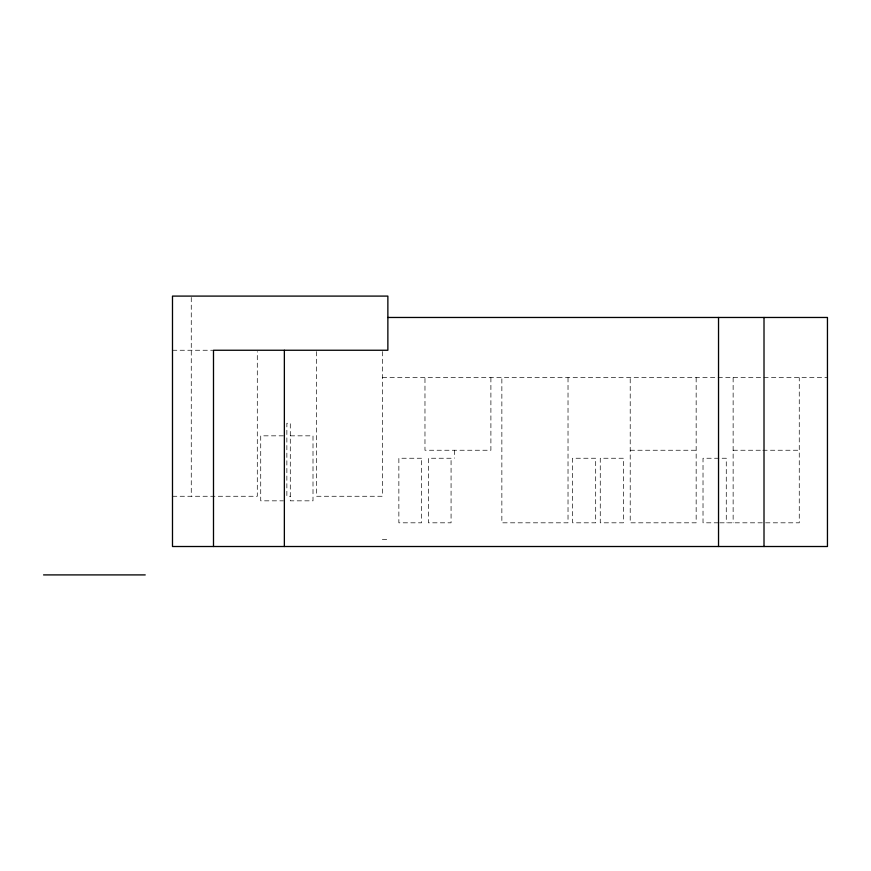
<?xml version="1.0" encoding="UTF-8"?>
<svg xmlns="http://www.w3.org/2000/svg" width="871" height="871" viewBox="0 0 871 871"><rect width="100%" height="100%" fill="white"/><g stroke="black" fill="none" stroke-linecap="round" stroke-linejoin="round"><path stroke-width="0.65" stroke-dasharray="4.36 3.27" d="M172.491 350.251L212.818 350.251M382.347 377.655L827.45 377.655M283.434 435.838L260.723 435.838L260.723 500.836L283.434 500.836M290.293 435.838L313.005 435.838L313.005 500.836L290.293 500.836L290.293 423.262L286.864 423.262L286.864 496.263L290.293 496.263M630.212 450.242L696.158 450.242M733.132 450.242L761.472 450.242M762.822 450.242L799.262 450.242M172.491 496.263L257.293 496.263L257.293 351.612M718.521 522.818L703.017 522.818L703.017 458.244L726.272 458.244L726.272 522.818M719.816 522.818L799.262 522.818L799.262 377.655M382.347 539.421L387.867 539.508M733.132 377.655L733.132 522.818M696.158 377.655L696.158 522.818L630.212 522.818L630.212 377.655M568.023 377.655L568.023 522.818L501.859 522.818L501.859 377.655M490.896 377.655L490.896 450.242L424.972 450.242L424.972 377.655M454.499 450.242L454.499 458.244M382.347 351.557L382.347 496.263L316.434 496.263L316.434 351.612M191.261 297.457L191.261 496.263M421.542 458.244L398.864 458.244L398.864 522.818L421.542 522.818L421.542 458.244M451.069 458.244L428.401 458.244L428.401 522.818L451.069 522.818L451.069 458.244M595.688 458.244L572.595 458.244L572.595 522.818L595.688 522.818L595.688 458.244M623.353 458.244L600.261 458.244L600.261 522.818L623.353 522.818L623.353 458.244"/><path stroke-width="1.31" d="M387.867 317.469L827.45 317.469L827.45 546.509L172.491 546.509L172.491 296.096L387.867 296.096L387.867 350.251L213.493 350.251L213.493 546.509M43.55 574.904L145.239 574.904M764.009 317.469L764.009 546.509M718.531 317.469L718.531 546.509M284.36 350.251L284.36 546.509"/></g></svg>
